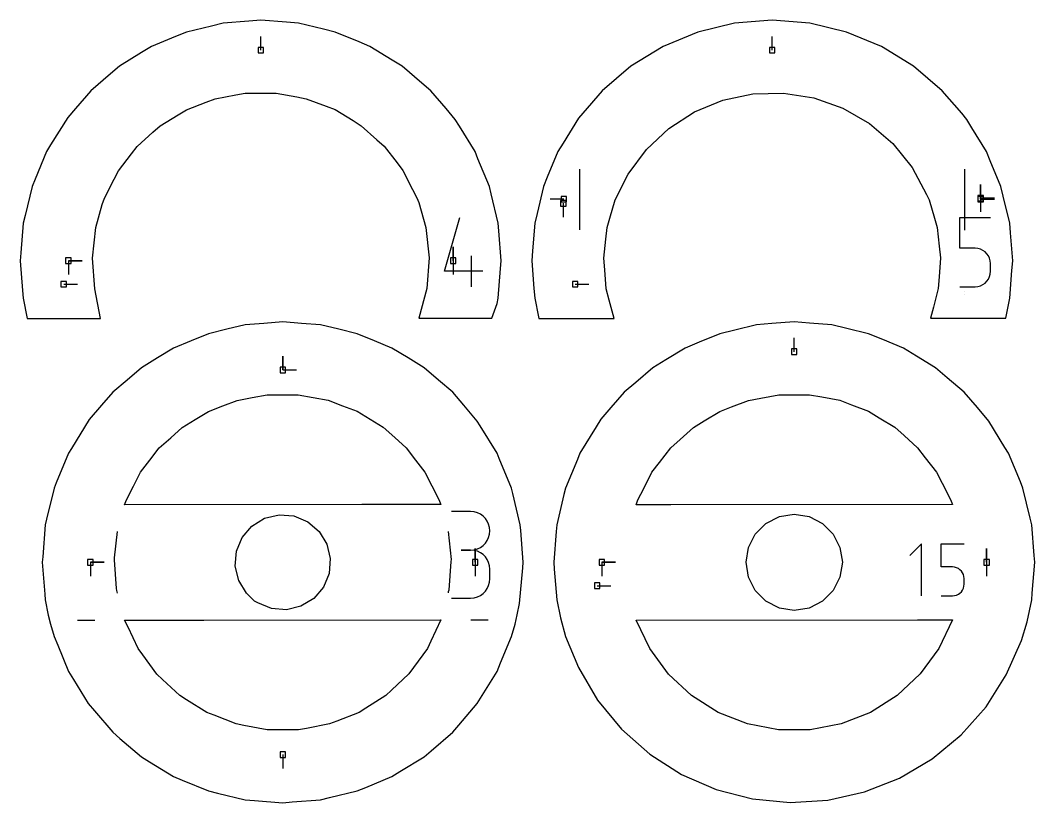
# Model space of a CAD drawing. Extents: x 0 to 800, y 0 to 1000.
# Drawn here: x 112.7 to 218.2, y 783.9 to 865.2 of the extents above; entities that cross this region are included whole.
import ezdxf

# ---------------------------------------------------------------- set-up
doc = ezdxf.new("R2010")
doc.units = 0
doc.header["$MEASUREMENT"] = 0
for name, color, linetype in [('annotation', 7, 'Continuous'), ('boundary', 7, 'Continuous'), ('hole', 7, 'Continuous')]:
    doc.layers.add(name, color=color, linetype=linetype)

msp = doc.modelspace()

# ---------------------------------------------------------------- linework, layer by layer
at = {"layer": 'annotation', "color": 1}
for p, q in [((137.729367, 862.133903), (137.729367, 863.562653)), ((190.904368, 862.133903), (190.904368, 863.562653)), ((170.904373, 843.431943), (170.90437, 849.760921)), ((210.904351, 849.760955), (210.904352, 843.421963)), ((212.571243, 846.728438), (212.571243, 848.157188)), ((212.571243, 846.728438), (212.571243, 848.157188)), ((212.571243, 848.157188), (212.571243, 846.728438)), ((212.571243, 846.728438), (212.571243, 848.157188)), ((212.571243, 848.157188), (212.571243, 846.728438)), ((212.571243, 846.633188), (212.571243, 848.061938)), ((212.571243, 846.633188), (212.571243, 848.061938)), ((212.571243, 848.061938), (212.571243, 846.633188)), ((169.237493, 846.633188), (167.808743, 846.633188)), ((169.184868, 846.204563), (169.184868, 844.775813)), ((212.571243, 846.728438), (213.999993, 846.728438)), ((212.571243, 846.728438), (213.999993, 846.728438)), ((213.999993, 846.728438), (212.571243, 846.728438)), ((212.571243, 846.728438), (212.571243, 845.299688)), ((212.571243, 846.633188), (213.999993, 846.633188)), ((156.825228, 839.134656), (158.421976, 844.734564)), ((210.400318, 841.527972), (210.400318, 844.734564)), ((210.400318, 844.734564), (213.59833, 844.734564)), ((157.729368, 840.235176), (157.729368, 841.663926)), ((157.729368, 840.235176), (157.729368, 841.663926)), ((157.729368, 841.663926), (157.729368, 840.235176)), ((159.624956, 837.533844), (159.624956, 840.731856)), ((211.999324, 841.527972), (210.400318, 841.527972)), ((212.286433, 841.502307), (211.999324, 841.527972)), ((212.556788, 841.42829), (212.286433, 841.502307)), ((212.805843, 841.310382), (212.556788, 841.42829)), ((213.029053, 841.153049), (212.805843, 841.310382)), ((213.221871, 840.960754), (213.029053, 841.153049)), ((213.379754, 840.73796), (213.221871, 840.960754)), ((213.498155, 840.489131), (213.379754, 840.73796)), ((117.729367, 840.235176), (119.158117, 840.235176)), ((117.729367, 840.235176), (119.158117, 840.235176)), ((119.158117, 840.235176), (117.729367, 840.235176)), ((117.729367, 840.235176), (117.729367, 838.806426)), ((157.729368, 840.235176), (157.729367, 838.806426)), ((213.572529, 840.218731), (213.498155, 840.489131)), ((213.59833, 839.931224), (213.572529, 840.218731)), ((213.59833, 839.134656), (213.59833, 839.931224)), ((213.59833, 839.931224), (213.59833, 839.931224)), ((160.82342, 839.134656), (156.825228, 839.134656)), ((213.379654, 838.326866), (213.498103, 838.576235)), ((213.498103, 838.576235), (213.572514, 838.847009)), ((213.572514, 838.847009), (213.59833, 839.134656)), ((117.245107, 837.798432), (118.673857, 837.798432)), ((170.420108, 837.798432), (171.848858, 837.798432)), ((210.400318, 837.533844), (211.999324, 837.533844)), ((211.999324, 837.533844), (212.286315, 837.559647)), ((211.999324, 837.533844), (211.999324, 837.533844)), ((212.286315, 837.559647), (212.556606, 837.634039)), ((212.556606, 837.634039), (212.805642, 837.752487)), ((212.805642, 837.752487), (213.028867, 837.910461)), ((213.028867, 837.910461), (213.221723, 838.103431)), ((213.221723, 838.103431), (213.379654, 838.326866)), ((210.904352, 837.045666), (210.904352, 837.045665)), ((210.904352, 836.751836), (210.904352, 836.751836)), ((193.191403, 830.768693), (193.191403, 832.197443)), ((140.016403, 828.869965), (140.016403, 830.298715)), ((140.016403, 828.869965), (140.016403, 830.298715)), ((140.016403, 830.298715), (140.016403, 828.869965)), ((140.016403, 828.869965), (141.445153, 828.869965)), ((159.548477, 814.141301), (157.54972, 814.141301)), ((159.907959, 814.109034), (159.548477, 814.141301)), ((160.246218, 814.016048), (159.907959, 814.109034)), ((160.55763, 813.86806), (160.246218, 814.016048)), ((160.836567, 813.670789), (160.55763, 813.86806)), ((161.077405, 813.429956), (160.836567, 813.670789)), ((161.274516, 813.151277), (161.077405, 813.429956)), ((161.422276, 812.840474), (161.274516, 813.151277)), ((122.538902, 809.329775), (122.831828, 812.060954)), ((157.197623, 812.078978), (157.514087, 809.157383)), ((161.515057, 812.503264), (161.422276, 812.840474)), ((161.547235, 812.145366), (161.515057, 812.503264)), ((161.515057, 811.785788), (161.547235, 812.145366)), ((161.547235, 812.145366), (161.547235, 812.145366)), ((161.077405, 810.856099), (161.274516, 811.135482)), ((161.274516, 811.135482), (161.422276, 811.447269)), ((161.422276, 811.447269), (161.515057, 811.785788)), ((159.548477, 810.143786), (158.547687, 810.143786)), ((158.547687, 810.143786), (159.548477, 810.143786)), ((159.548477, 810.143786), (159.907959, 810.17606)), ((159.907959, 810.111519), (159.548477, 810.143786)), ((159.548477, 810.143786), (159.548477, 810.143786)), ((159.907959, 810.17606), (160.246218, 810.269101)), ((160.246218, 810.018533), (159.907959, 810.111519)), ((160.016403, 808.869965), (160.016403, 810.298715)), ((160.016403, 808.869965), (160.016403, 810.298715)), ((160.016403, 810.298715), (160.016403, 808.869965)), ((160.246218, 810.269101), (160.55763, 810.417236)), ((160.55763, 809.870545), (160.246218, 810.018533)), ((160.55763, 810.417236), (160.836567, 810.614793)), ((160.836567, 810.614793), (161.077405, 810.856099)), ((206.424579, 810.788907), (205.223969, 809.587959)), ((206.424579, 805.388367), (206.424579, 810.788907)), ((208.449612, 808.383963), (208.449612, 810.788907)), ((208.449612, 810.788907), (210.848121, 810.788907)), ((213.191403, 808.869965), (213.191403, 810.298715)), ((213.191403, 808.869965), (213.191403, 810.298715)), ((213.191403, 810.298715), (213.191403, 808.869965)), ((122.518482, 809.139072), (122.538902, 809.329775)), ((122.746884, 806.142704), (122.518482, 809.139072)), ((157.499664, 808.966158), (157.274365, 805.969621)), ((157.514087, 809.157383), (157.499664, 808.966158)), ((160.836567, 809.673274), (160.55763, 809.870545)), ((161.077405, 809.432441), (160.836567, 809.673274)), ((161.274516, 809.153762), (161.077405, 809.432441)), ((161.422276, 808.842959), (161.274516, 809.153762)), ((120.016403, 808.869965), (121.445153, 808.869965)), ((120.016403, 808.869965), (121.445153, 808.869965)), ((121.445153, 808.869965), (120.016403, 808.869965)), ((120.016403, 808.869965), (120.016403, 807.441215)), ((160.016403, 808.869965), (160.016403, 807.441215)), ((161.515057, 808.505749), (161.422276, 808.842959)), ((161.547235, 808.147851), (161.515057, 808.505749)), ((161.547235, 807.147061), (161.547235, 808.147851)), ((161.547235, 808.147851), (161.547235, 808.147851)), ((173.191403, 808.869965), (174.620153, 808.869965)), ((173.191403, 808.869965), (174.620153, 808.869965)), ((174.620153, 808.869965), (173.191403, 808.869965)), ((173.191403, 808.869965), (173.191403, 807.441215)), ((209.648866, 808.383963), (208.449612, 808.383963)), ((209.864198, 808.364715), (209.648866, 808.383963)), ((210.066964, 808.309202), (209.864198, 808.364715)), ((210.253756, 808.220771), (210.066964, 808.309202)), ((210.421163, 808.102771), (210.253756, 808.220771)), ((210.565777, 807.95855), (210.421163, 808.102771)), ((210.684189, 807.791454), (210.565777, 807.95855)), ((213.191403, 808.869965), (213.191403, 807.441215)), ((161.422276, 806.451725), (161.515057, 806.789014)), ((161.515057, 806.789014), (161.547235, 807.147061)), ((210.772989, 807.604833), (210.684189, 807.791454)), ((210.82877, 807.402033), (210.772989, 807.604833)), ((210.848121, 807.186402), (210.82877, 807.402033)), ((210.848121, 806.588976), (210.848121, 807.186402)), ((210.848121, 807.186402), (210.848121, 807.186402)), ((122.761448, 805.951499), (122.746884, 806.142704)), ((122.838436, 805.660957), (122.761448, 805.951499)), ((157.22541, 805.784162), (157.19766, 805.678977)), ((157.274365, 805.969621), (157.22541, 805.784162)), ((160.836567, 805.621451), (161.077405, 805.862238)), ((161.077405, 805.862238), (161.274516, 806.140898)), ((161.274516, 806.140898), (161.422276, 806.451725)), ((172.707143, 806.433221), (174.135893, 806.433221)), ((210.421023, 805.67083), (210.565665, 805.815557)), ((210.565665, 805.815557), (210.684113, 805.983134)), ((210.684113, 805.983134), (210.77295, 806.170161)), ((210.77295, 806.170161), (210.828759, 806.373241)), ((210.828759, 806.373241), (210.848121, 806.588976)), ((157.54972, 805.151126), (159.548477, 805.151126)), ((159.548477, 805.151126), (159.907959, 805.183373)), ((159.548477, 805.151126), (159.548477, 805.151126)), ((159.907959, 805.183373), (160.246218, 805.276314)), ((160.246218, 805.276314), (160.55763, 805.424241)), ((160.55763, 805.424241), (160.836567, 805.621451)), ((208.449612, 805.388367), (209.648866, 805.388367)), ((209.648866, 805.388367), (209.864109, 805.40772)), ((209.648866, 805.388367), (209.648866, 805.388367)), ((209.864109, 805.40772), (210.066828, 805.463513)), ((210.066828, 805.463513), (210.253605, 805.552349)), ((210.253605, 805.552349), (210.421023, 805.67083)), ((118.662018, 802.858795), (120.479813, 802.859752)), ((159.55927, 802.880219), (161.37664, 802.881177)), ((140.016403, 788.869965), (140.016403, 787.441215))]:
    msp.add_line(p, q, dxfattribs=at)
at = {"layer": 'boundary', "color": 5}
for p, q in [((133.818506, 864.927387), (132.623276, 864.640437)), ((136.503964, 865.138735), (133.818506, 864.927387)), ((137.729367, 865.235176), (136.503964, 865.138735)), ((140.414826, 865.023827), (137.729367, 865.235176)), ((141.640229, 864.927387), (140.414826, 865.023827)), ((144.259562, 864.29854), (141.640229, 864.927387)), ((186.993506, 864.927387), (183.178944, 864.011591)), ((190.904368, 865.235176), (186.993506, 864.927387)), ((194.815229, 864.927387), (190.904368, 865.235176)), ((198.629792, 864.011591), (194.815229, 864.927387)), ((130.003943, 864.011591), (128.868317, 863.541199)), ((132.623276, 864.640437), (130.003943, 864.011591)), ((145.454791, 864.011591), (144.259562, 864.29854)), ((147.943504, 862.980732), (145.454791, 864.011591)), ((183.178944, 864.011591), (179.554605, 862.510341)), ((202.254131, 862.510341), (198.629792, 864.011591)), ((128.868317, 863.541199), (126.379604, 862.510341)), ((149.07913, 862.510341), (147.943504, 862.980732)), ((125.331546, 861.868089), (123.034737, 860.460602)), ((126.379604, 862.510341), (125.331546, 861.868089)), ((151.375939, 861.102854), (149.07913, 862.510341)), ((179.554605, 862.510341), (176.209737, 860.460602)), ((205.598998, 860.460602), (202.254131, 862.510341)), ((152.423998, 860.460602), (151.375939, 861.102854)), ((122.100051, 859.662306), (120.051698, 857.912847)), ((123.034737, 860.460602), (122.100051, 859.662306)), ((154.472352, 858.711144), (152.423998, 860.460602)), ((176.209737, 860.460602), (173.226698, 857.912847)), ((208.582038, 857.912847), (205.598998, 860.460602)), ((155.407037, 857.912847), (154.472352, 858.711144)), ((120.051698, 857.912847), (118.457031, 856.07418)), ((132.978682, 857.078007), (135.136979, 857.478457)), ((135.136979, 857.478457), (136.121832, 857.661186)), ((136.121832, 857.661186), (138.316963, 857.662337)), ((138.316963, 857.662337), (139.318625, 857.662862)), ((139.318625, 857.662862), (141.47734, 857.264679)), ((157.001704, 856.07418), (155.407037, 857.912847)), ((173.226698, 857.912847), (171.19853, 855.574348)), ((185.775631, 856.932946), (188.8987, 857.587317)), ((188.8987, 857.587317), (192.088698, 857.66265)), ((192.088698, 857.66265), (195.239176, 857.156434)), ((210.610206, 855.574348), (208.582038, 857.912847)), ((129.994062, 855.93279), (132.043501, 856.719172)), ((132.043501, 856.719172), (132.978682, 857.078007)), ((141.47734, 857.264679), (142.462385, 857.082983)), ((142.462385, 857.082983), (144.512648, 856.298748)), ((182.823706, 855.721378), (185.775631, 856.932946)), ((195.239176, 857.156434), (198.245001, 856.085557)), ((118.457031, 856.07418), (117.658735, 855.139494)), ((127.267566, 854.263747), (129.13976, 855.409823)), ((129.13976, 855.409823), (129.994062, 855.93279)), ((144.512648, 856.298748), (145.448205, 855.940893)), ((145.448205, 855.940893), (147.3216, 854.796779)), ((157.954792, 854.929806), (157.001704, 856.07418)), ((171.19853, 855.574348), (170.763316, 855.044102)), ((180.141431, 853.993037), (182.823706, 855.721378)), ((198.245001, 856.085557), (201.005872, 854.485758)), ((211.129793, 854.929806), (210.610206, 855.574348)), ((117.658735, 855.139494), (115.87645, 852.27398)), ((126.522652, 853.594097), (127.267566, 854.263747)), ((147.3216, 854.796779), (148.17645, 854.274708)), ((148.17645, 854.274708), (149.81046, 852.808895)), ((158.377038, 854.240763), (157.954792, 854.929806)), ((170.763316, 855.044102), (169.166236, 852.461293)), ((201.005872, 854.485758), (203.429657, 852.410422)), ((211.666824, 854.053451), (211.129793, 854.929806)), ((124.89018, 852.126568), (126.522652, 853.594097)), ((160.004531, 851.584937), (158.377038, 854.240763)), ((177.818314, 851.805596), (180.141431, 853.993037)), ((213.179531, 851.584937), (211.666824, 854.053451)), ((115.87645, 852.27398), (115.454204, 851.584937)), ((149.81046, 852.808895), (150.556077, 852.140029)), ((150.556077, 852.140029), (151.896178, 850.401429)), ((169.166236, 852.461293), (168.629204, 851.584937)), ((203.429657, 852.410422), (205.435478, 849.928799)), ((115.454204, 851.584937), (114.262213, 848.707215)), ((122.941232, 849.592584), (124.27951, 851.332586)), ((124.27951, 851.332586), (124.89018, 852.126568)), ((160.313788, 850.838324), (160.004531, 851.584937)), ((168.629204, 851.584937), (167.521283, 848.910178)), ((175.931873, 849.232059), (177.818314, 851.805596)), ((213.572858, 850.635361), (213.179531, 851.584937)), ((151.896178, 850.401429), (152.50768, 849.608087)), ((161.505779, 847.960602), (160.313788, 850.838324)), ((214.68078, 847.960602), (213.572858, 850.635361)), ((122.485184, 848.70076), (122.941232, 849.592584)), ((152.50768, 849.608087), (153.509154, 847.654716)), ((174.585209, 846.548821), (175.931873, 849.232059)), ((205.435478, 849.928799), (206.956399, 847.123702)), ((113.952956, 847.960602), (113.225812, 844.931839)), ((114.262213, 848.707215), (113.952956, 847.960602)), ((121.485761, 846.74634), (122.485184, 848.70076)), ((161.694433, 847.174802), (161.505779, 847.960602)), ((167.127956, 847.960602), (166.452097, 845.145455)), ((167.521283, 848.910178), (167.127956, 847.960602)), ((214.920719, 846.961187), (214.68078, 847.960602)), ((153.509154, 847.654716), (153.966137, 846.763372)), ((162.421577, 844.146039), (161.694433, 847.174802)), ((206.956399, 847.123702), (207.216896, 846.565933)), ((215.596577, 844.146039), (214.920719, 846.961187)), ((120.572336, 843.682819), (121.244065, 846.073931)), ((121.244065, 846.073931), (121.485761, 846.74634)), ((153.966137, 846.763372), (154.15354, 846.274972)), ((154.15354, 846.274972), (154.882773, 843.700813)), ((174.018886, 844.649439), (174.585209, 846.548821)), ((207.216896, 846.565933), (207.78521, 844.667148)), ((113.225812, 844.931839), (113.037158, 844.146039)), ((166.452097, 845.145455), (166.212158, 844.146039)), ((113.037158, 844.146039), (112.792772, 841.040814)), ((154.882773, 843.700813), (155.227005, 840.52261)), ((162.484982, 843.340401), (162.421577, 844.146039)), ((166.212158, 844.146039), (165.985009, 841.259822)), ((173.747336, 843.682819), (174.018886, 844.649439)), ((207.78521, 844.667148), (208.057774, 843.700813)), ((208.057774, 843.700813), (208.271197, 841.730328)), ((215.677218, 843.121393), (215.596577, 844.146039)), ((120.231438, 840.504258), (120.572336, 843.682819)), ((162.729368, 840.235176), (162.484982, 843.340401)), ((173.617795, 842.474965), (173.747336, 843.682819)), ((215.904368, 840.235176), (215.677218, 843.121393)), ((173.406438, 840.504258), (173.617795, 842.474965)), ((208.271197, 841.730328), (208.402005, 840.52261)), ((112.792772, 841.040814), (112.729367, 840.235176)), ((165.985009, 841.259822), (165.904368, 840.235176)), ((112.729367, 840.235176), (112.973753, 837.12995)), ((120.47444, 837.316712), (120.231438, 840.504258)), ((155.227005, 840.52261), (154.987347, 837.334814)), ((162.665963, 839.429538), (162.729368, 840.235176)), ((165.904368, 840.235176), (166.131517, 837.348959)), ((173.498779, 839.29299), (173.406438, 840.504258)), ((208.402005, 840.52261), (208.253417, 838.546177)), ((215.823727, 839.21053), (215.904368, 840.235176)), ((162.421577, 836.324312), (162.665963, 839.429538)), ((173.64944, 837.316712), (173.498779, 839.29299)), ((208.253417, 838.546177), (208.162347, 837.334814)), ((215.596577, 836.324312), (215.823727, 839.21053)), ((112.973753, 837.12995), (113.037158, 836.324312)), ((113.037158, 836.324312), (113.460001, 834.238214)), ((121.079402, 834.226444), (120.47444, 837.316712)), ((154.987347, 837.334814), (154.171794, 834.2438)), ((162.313493, 835.789636), (162.421577, 836.324312)), ((166.131517, 837.348959), (166.212158, 836.324312)), ((166.212158, 836.324312), (166.605179, 834.385344)), ((173.960582, 836.142452), (173.64944, 837.316712)), ((208.162347, 837.334814), (207.656705, 835.418386)), ((215.459111, 835.644288), (215.596577, 836.324312)), ((161.745486, 834.247767), (162.313493, 835.789636)), ((174.468233, 834.226557), (173.960582, 836.142452)), ((207.656705, 835.418386), (207.346795, 834.2438)), ((215.176832, 834.247901), (215.459111, 835.644288)), ((113.460001, 834.238214), (113.463196, 834.22245)), ((113.463196, 834.22245), (121.079402, 834.226444)), ((154.171794, 834.2438), (161.745486, 834.247767)), ((166.605179, 834.385344), (166.638197, 834.22245)), ((166.638197, 834.22245), (169.283222, 834.223836)), ((169.283222, 834.223836), (172.258638, 834.225396)), ((172.258638, 834.225396), (174.468233, 834.226557)), ((207.346795, 834.2438), (209.552489, 834.244957)), ((209.552489, 834.244957), (212.527905, 834.246515)), ((212.527905, 834.246515), (214.647047, 834.247624)), ((214.647047, 834.247624), (215.176832, 834.247901)), ((136.105541, 833.562176), (134.19826, 833.104278)), ((138.060972, 833.716071), (136.105541, 833.562176)), ((140.016403, 833.869965), (138.060972, 833.716071)), ((141.971834, 833.716071), (140.016403, 833.869965)), ((143.927265, 833.562176), (141.971834, 833.716071)), ((145.834546, 833.104278), (143.927265, 833.562176)), ((189.280542, 833.562176), (187.017234, 833.018804)), ((190.870959, 833.687344), (189.280542, 833.562176)), ((193.191403, 833.869965), (190.870959, 833.687344)), ((194.78182, 833.744798), (193.191403, 833.869965)), ((197.102265, 833.562176), (194.78182, 833.744798)), ((198.65352, 833.189752), (197.102265, 833.562176)), ((200.916827, 832.64638), (198.65352, 833.189752)), ((132.290979, 832.64638), (130.478809, 831.895755)), ((134.19826, 833.104278), (132.290979, 832.64638)), ((147.741827, 832.64638), (145.834546, 833.104278)), ((149.553996, 831.895755), (147.741827, 832.64638)), ((185.465979, 832.64638), (183.315538, 831.755638)), ((187.017234, 833.018804), (185.465979, 832.64638)), ((202.390725, 832.035872), (200.916827, 832.64638)), ((128.66664, 831.14513), (126.994206, 830.120261)), ((130.478809, 831.895755), (128.66664, 831.14513)), ((151.366166, 831.14513), (149.553996, 831.895755)), ((153.0386, 830.120261), (151.366166, 831.14513)), ((181.84164, 831.14513), (179.857019, 829.928952)), ((183.315538, 831.755638), (181.84164, 831.14513)), ((204.541166, 831.14513), (202.390725, 832.035872)), ((205.901412, 830.31157), (204.541166, 831.14513)), ((126.994206, 830.120261), (125.321772, 829.095392)), ((154.711034, 829.095392), (153.0386, 830.120261)), ((207.886034, 829.095392), (205.901412, 830.31157)), ((125.321772, 829.095392), (123.830253, 827.821514)), ((156.202553, 827.821514), (154.711034, 829.095392)), ((178.496773, 829.095392), (176.726836, 827.583723)), ((179.857019, 829.928952), (178.496773, 829.095392)), ((209.099136, 828.059305), (207.886034, 829.095392)), ((210.869073, 826.547636), (209.099136, 828.059305)), ((123.830253, 827.821514), (122.338733, 826.547636)), ((157.694073, 826.547636), (156.202553, 827.821514)), ((176.726836, 827.583723), (175.513733, 826.547636)), ((122.338733, 826.547636), (121.177568, 825.208801)), ((158.855238, 825.208801), (157.694073, 826.547636)), ((175.513733, 826.547636), (174.135818, 824.958885)), ((212.246989, 824.958885), (210.869073, 826.547636)), ((121.177568, 825.208801), (119.903691, 823.717281)), ((160.241828, 823.564596), (158.855238, 825.208801)), ((174.135818, 824.958885), (173.099731, 823.745782)), ((213.416828, 823.564596), (212.246989, 824.958885)), ((119.903691, 823.717281), (118.0487, 820.721457)), ((173.099731, 823.745782), (172.601125, 822.969209)), ((160.549289, 823.062865), (160.241828, 823.564596)), ((162.291566, 820.219727), (160.549289, 823.062865)), ((172.601125, 822.969209), (170.91624, 820.219727)), ((215.101713, 820.815113), (213.416828, 823.564596)), ((118.0487, 820.721457), (117.741239, 820.219727)), ((215.466567, 820.219727), (215.101713, 820.815113)), ((117.741239, 820.219727), (116.465178, 817.139042)), ((162.516754, 819.676076), (162.291566, 820.219727)), ((163.792815, 816.595391), (162.516754, 819.676076)), ((170.649018, 819.574595), (169.414991, 816.595391)), ((170.91624, 820.219727), (170.649018, 819.574595)), ((216.700593, 817.240523), (215.466567, 820.219727)), ((116.239991, 816.595391), (115.461563, 813.353013)), ((116.465178, 817.139042), (116.239991, 816.595391)), ((163.930184, 816.023207), (163.792815, 816.595391)), ((169.414991, 816.595391), (169.25198, 815.916399)), ((216.967815, 816.595391), (216.700593, 817.240523)), ((217.720601, 813.459821), (216.967815, 816.595391)), ((164.708612, 812.780829), (163.930184, 816.023207)), ((169.25198, 815.916399), (168.499194, 812.780829)), ((115.461563, 813.353013), (115.324193, 812.780829)), ((217.883613, 812.780829), (217.720601, 813.459821)), ((115.324193, 812.780829), (115.062571, 809.456595)), ((164.754781, 812.194199), (164.708612, 812.780829)), ((165.016403, 808.869965), (164.754781, 812.194199)), ((168.444407, 812.084695), (168.191403, 808.869965)), ((168.499194, 812.780829), (168.444407, 812.084695)), ((218.136617, 809.566099), (217.883613, 812.780829)), ((115.062571, 809.456595), (115.016403, 808.869965)), ((218.191403, 808.869965), (218.136617, 809.566099)), ((115.016403, 808.869965), (115.278025, 805.545731)), ((164.62991, 804.569775), (164.970234, 808.283336)), ((164.970234, 808.283336), (165.016403, 808.869965)), ((168.191403, 808.869965), (168.24619, 808.173831)), ((168.24619, 808.173831), (168.499194, 804.959102)), ((217.9384, 805.655235), (218.191403, 808.869965)), ((115.278025, 805.545731), (115.324193, 804.959102)), ((115.324193, 804.959102), (115.643722, 803.382705)), ((168.499194, 804.959102), (168.878368, 803.088444)), ((217.409302, 802.691494), (217.883613, 804.959102)), ((217.883613, 804.959102), (217.9384, 805.655235)), ((164.393804, 803.401794), (164.62991, 804.569775)), ((115.643722, 803.382705), (115.872672, 802.429065)), ((164.164854, 802.448153), (164.393804, 803.401794)), ((168.878368, 803.088444), (169.414992, 801.144541)), ((216.802678, 800.745864), (217.409302, 802.691494)), ((115.872672, 802.429065), (116.239991, 801.144541)), ((163.792815, 801.144541), (164.164854, 802.448153)), ((116.239991, 801.144541), (116.615304, 800.238456)), ((162.666879, 798.426289), (163.792815, 801.144541)), ((169.414992, 801.144541), (170.751102, 797.918881)), ((215.241096, 797.152268), (216.802678, 800.745864)), ((116.615304, 800.238456), (117.741239, 797.520204)), ((162.291566, 797.520204), (162.666879, 798.426289)), ((117.741239, 797.520204), (118.253675, 796.683986)), ((160.754263, 795.011553), (162.291566, 797.520204)), ((170.751102, 797.918881), (172.740507, 794.54327)), ((118.253675, 796.683986), (119.790978, 794.175335)), ((213.136575, 793.8472), (215.241096, 797.152268)), ((119.790978, 794.175335), (120.427917, 793.429574)), ((158.331012, 791.938055), (160.241828, 794.175335)), ((160.241828, 794.175335), (160.754263, 795.011553)), ((172.740507, 794.54327), (175.233481, 791.520428)), ((120.427917, 793.429574), (122.338733, 791.192294)), ((210.540939, 790.912041), (213.136575, 793.8472)), ((122.338733, 791.192294), (123.084494, 790.555355)), ((155.456794, 789.28148), (157.694073, 791.192294)), ((157.694073, 791.192294), (158.331012, 791.938055)), ((175.233481, 791.520428), (178.168639, 788.924794)), ((123.084494, 790.555355), (125.321772, 788.644542)), ((207.518099, 788.419071), (210.540939, 790.912041)), ((154.711034, 788.644542), (155.456794, 789.28148)), ((178.168639, 788.924794), (181.473705, 786.820274)), ((125.321772, 788.644542), (126.15799, 788.132107)), ((126.15799, 788.132107), (128.66664, 786.594803)), ((152.202383, 787.107238), (154.711034, 788.644542)), ((204.142489, 786.429666), (207.518099, 788.419071)), ((151.366166, 786.594803), (152.202383, 787.107238)), ((181.473705, 786.820274), (185.067302, 785.258691)), ((128.66664, 786.594803), (129.572725, 786.21949)), ((129.572725, 786.21949), (132.290979, 785.093553)), ((148.647912, 785.468866), (151.366166, 786.594803)), ((200.497226, 784.992816), (204.142489, 786.429666)), ((132.290979, 785.093553), (133.24462, 784.864604)), ((133.24462, 784.864604), (136.105541, 784.177757)), ((144.880906, 784.406706), (147.741827, 785.093553)), ((147.741827, 785.093553), (148.647912, 785.468866)), ((185.067302, 785.258691), (188.86094, 784.278495)), ((196.67207, 784.1439), (200.497226, 784.992816)), ((136.105541, 784.177757), (137.083258, 784.100809)), ((137.083258, 784.100809), (140.016403, 783.869965)), ((140.016403, 783.869965), (140.994119, 783.946913)), ((140.994119, 783.946913), (143.927265, 784.177757)), ((143.927265, 784.177757), (144.880906, 784.406706)), ((188.86094, 784.278495), (192.761209, 783.903822)), ((192.761209, 783.903822), (196.67207, 784.1439))]:
    msp.add_line(p, q, dxfattribs=at)
at = {"layer": 'hole', "color": 5}
for p, q in [((138.015117, 862.419653), (137.443617, 862.419653)), ((137.443617, 862.419653), (137.443617, 861.848153)), ((137.443617, 861.848153), (138.015117, 861.848153)), ((138.015117, 861.848153), (138.015117, 862.419653)), ((191.190118, 862.419653), (190.618618, 862.419653)), ((190.618618, 862.419653), (190.618618, 861.848153)), ((190.618618, 861.848153), (191.190118, 861.848153)), ((191.190118, 861.848153), (191.190118, 862.419653)), ((169.523243, 846.918938), (168.951743, 846.918938)), ((168.951743, 846.918938), (168.951743, 846.347438)), ((169.523243, 846.347438), (169.523243, 846.918938)), ((212.856993, 847.014188), (212.285493, 847.014188)), ((212.285493, 847.014188), (212.285493, 846.442688)), ((212.856993, 846.918938), (212.285493, 846.918938)), ((212.285493, 846.918938), (212.285493, 846.347438)), ((212.856993, 846.442688), (212.856993, 847.014188)), ((212.856993, 846.347438), (212.856993, 846.918938)), ((169.470618, 846.490313), (168.899118, 846.490313)), ((168.899118, 846.490313), (168.899118, 845.918813)), ((168.899118, 845.918813), (169.470618, 845.918813)), ((168.951743, 846.347438), (169.523243, 846.347438)), ((169.470618, 845.918813), (169.470618, 846.490313)), ((212.285493, 846.442688), (212.856993, 846.442688)), ((212.285493, 846.347438), (212.856993, 846.347438)), ((118.015117, 840.520926), (117.443617, 840.520926)), ((117.443617, 840.520926), (117.443617, 839.949426)), ((117.443617, 839.949426), (118.015117, 839.949426)), ((118.015117, 839.949426), (118.015117, 840.520926)), ((158.015118, 840.520926), (157.443618, 840.520926)), ((157.443618, 840.520926), (157.443618, 839.949426)), ((157.443618, 839.949426), (158.015118, 839.949426)), ((158.015118, 839.949426), (158.015118, 840.520926)), ((117.530857, 838.084182), (116.959357, 838.084182)), ((116.959357, 838.084182), (116.959357, 837.512682)), ((116.959357, 837.512682), (117.530857, 837.512682)), ((117.530857, 837.512682), (117.530857, 838.084182)), ((170.705858, 838.084182), (170.134358, 838.084182)), ((170.134358, 838.084182), (170.134358, 837.512682)), ((170.134358, 837.512682), (170.705858, 837.512682)), ((170.705858, 837.512682), (170.705858, 838.084182)), ((193.477153, 831.054443), (192.905653, 831.054443)), ((192.905653, 831.054443), (192.905653, 830.482943)), ((193.477153, 830.482943), (193.477153, 831.054443)), ((192.905653, 830.482943), (193.477153, 830.482943)), ((140.302153, 829.155715), (139.730653, 829.155715)), ((139.730653, 829.155715), (139.730653, 828.584215)), ((140.302153, 828.584215), (140.302153, 829.155715)), ((139.730653, 828.584215), (140.302153, 828.584215)), ((135.265718, 825.712796), (136.837293, 826.004386)), ((136.837293, 826.004386), (138.408868, 826.295976)), ((138.408868, 826.295976), (140.007264, 826.296814)), ((140.007264, 826.296814), (141.605661, 826.297652)), ((141.605661, 826.297652), (143.177541, 826.007712)), ((143.177541, 826.007712), (144.749421, 825.717772)), ((188.440718, 825.712796), (189.718932, 825.949956)), ((189.718932, 825.949956), (191.583868, 826.295976)), ((191.583868, 826.295976), (192.883897, 826.296657)), ((192.883897, 826.296657), (194.780661, 826.297652)), ((194.780661, 826.297652), (196.059123, 826.061834)), ((196.059123, 826.061834), (197.924421, 825.717772)), ((132.281097, 824.567579), (133.773408, 825.140188)), ((133.773408, 825.140188), (135.265718, 825.712796)), ((144.749421, 825.717772), (146.24233, 825.146727)), ((146.24233, 825.146727), (147.73524, 824.575682)), ((185.456098, 824.567579), (186.669843, 825.033301)), ((186.669843, 825.033301), (188.440718, 825.712796)), ((197.924421, 825.717772), (199.138654, 825.253322)), ((199.138654, 825.253322), (200.910241, 824.575682)), ((129.554601, 822.898536), (130.917849, 823.733058)), ((130.917849, 823.733058), (132.281097, 824.567579)), ((147.73524, 824.575682), (149.099363, 823.74259)), ((149.099363, 823.74259), (150.463485, 822.909497)), ((183.838377, 823.57728), (185.456098, 824.567579)), ((200.910241, 824.575682), (202.019727, 823.8981)), ((202.019727, 823.8981), (203.638485, 822.909497)), ((128.365909, 821.829947), (129.554601, 822.898536)), ((150.463485, 822.909497), (151.653299, 821.842158)), ((181.319019, 821.630476), (182.729602, 822.898536)), ((182.729602, 822.898536), (183.838377, 823.57728)), ((203.638485, 822.909497), (204.6062, 822.041395)), ((127.177216, 820.761357), (128.365909, 821.829947)), ((151.653299, 821.842158), (152.843112, 820.774819)), ((180.352216, 820.761357), (181.319019, 821.630476)), ((204.6062, 822.041395), (206.018112, 820.774818)), ((126.202741, 819.494365), (127.177216, 820.761357)), ((152.843112, 820.774819), (153.818914, 819.508847)), ((179.19584, 819.25786), (180.352216, 820.761357)), ((206.018112, 820.774818), (206.811765, 819.745162)), ((125.228267, 818.227373), (126.202741, 819.494365)), ((153.818914, 819.508847), (154.794716, 818.242876)), ((206.811765, 819.745162), (207.969716, 818.242876)), ((178.403268, 818.227373), (179.19584, 819.25786)), ((124.500532, 816.804251), (125.228267, 818.227373)), ((154.794716, 818.242876), (155.523944, 816.820518)), ((177.539688, 816.538601), (178.403268, 818.227373)), ((207.969716, 818.242876), (208.562822, 817.086025)), ((123.772797, 815.381129), (124.500532, 816.804251)), ((155.523944, 816.820518), (156.253172, 815.398161)), ((176.947797, 815.381129), (177.539688, 816.538601)), ((208.562822, 817.086025), (209.428173, 815.398161)), ((123.573976, 814.861344), (123.772797, 815.381129)), ((156.253172, 815.398161), (156.452538, 814.878587)), ((176.748976, 814.861344), (176.947797, 815.381129)), ((209.428173, 815.398161), (209.627538, 814.878587)), ((148.232891, 814.874276), (123.573976, 814.861344)), ((156.452538, 814.878587), (148.232891, 814.874276)), ((180.365617, 814.86324), (176.748976, 814.861344)), ((209.627538, 814.878587), (180.365617, 814.86324)), ((136.800937, 812.638513), (138.122857, 813.447701)), ((138.122857, 813.447701), (139.630131, 813.808787)), ((139.630131, 813.808787), (141.175216, 813.68643)), ((141.175216, 813.68643), (142.606869, 813.092602)), ((190.252477, 812.915052), (191.646318, 813.62525)), ((191.646318, 813.62525), (193.191403, 813.869967)), ((193.191403, 813.869967), (194.736488, 813.62525)), ((194.736488, 813.62525), (196.13033, 812.915052)), ((135.793768, 811.460433), (136.800937, 812.638513)), ((142.606869, 813.092602), (143.784948, 812.085434)), ((143.784948, 812.085434), (144.594136, 810.763513)), ((189.146318, 811.808894), (190.252477, 812.915052)), ((196.13033, 812.915052), (197.236488, 811.808894)), ((135.199941, 810.02878), (135.793768, 811.460433)), ((188.436121, 810.415052), (189.146318, 811.808894)), ((197.236488, 811.808894), (197.946686, 810.415052)), ((135.077582, 808.483694), (135.199941, 810.02878)), ((144.594136, 810.763513), (144.955223, 809.256237)), ((188.191403, 808.869965), (188.436121, 810.415052)), ((197.946686, 810.415052), (198.191403, 808.869965)), ((120.302153, 809.155715), (119.730653, 809.155715)), ((119.730653, 809.155715), (119.730653, 808.584215)), ((120.302153, 808.584215), (120.302153, 809.155715)), ((144.955223, 809.256237), (144.832865, 807.711153)), ((160.302153, 809.155715), (159.730653, 809.155715)), ((159.730653, 809.155715), (159.730653, 808.584215)), ((160.302153, 808.584215), (160.302153, 809.155715)), ((173.477153, 809.155715), (172.905653, 809.155715)), ((172.905653, 809.155715), (172.905653, 808.584215)), ((173.477153, 808.584215), (173.477153, 809.155715)), ((213.477153, 809.155715), (212.905653, 809.155715)), ((212.905653, 809.155715), (212.905653, 808.584215)), ((213.477153, 808.584215), (213.477153, 809.155715)), ((119.730653, 808.584215), (120.302153, 808.584215)), ((135.43867, 806.976421), (135.077582, 808.483694)), ((159.730653, 808.584215), (160.302153, 808.584215)), ((172.905653, 808.584215), (173.477153, 808.584215)), ((188.436121, 807.324882), (188.191403, 808.869965)), ((198.191403, 808.869965), (197.946686, 807.324882)), ((212.905653, 808.584215), (213.477153, 808.584215)), ((136.247858, 805.654498), (135.43867, 806.976421)), ((144.832865, 807.711153), (144.239037, 806.2795)), ((189.146318, 805.931039), (188.436121, 807.324882)), ((197.946686, 807.324882), (197.236488, 805.931039)), ((144.239037, 806.2795), (143.231869, 805.101418)), ((172.992893, 806.718971), (172.421393, 806.718971)), ((172.421393, 806.718971), (172.421393, 806.147471)), ((172.421393, 806.147471), (172.992893, 806.147471)), ((172.992893, 806.147471), (172.992893, 806.718971)), ((190.252477, 804.824878), (189.146318, 805.931039)), ((197.236488, 805.931039), (196.130329, 804.824878)), ((137.077477, 804.824878), (136.247858, 805.654498)), ((137.425937, 804.647329), (137.077477, 804.824878)), ((143.231869, 805.101418), (141.909948, 804.292232)), ((191.646318, 804.114683), (190.252477, 804.824878)), ((196.130329, 804.824878), (194.736488, 804.114683)), ((138.85759, 804.053503), (137.425937, 804.647329)), ((140.402674, 803.931144), (138.85759, 804.053503)), ((141.909948, 804.292232), (140.402674, 803.931144)), ((193.191403, 803.869964), (191.646318, 804.114683)), ((194.736488, 804.114683), (193.191403, 803.869964)), ((123.580268, 802.861346), (131.799915, 802.865657)), ((123.933014, 802.120528), (123.580268, 802.861346)), ((131.799915, 802.865657), (156.45883, 802.87859)), ((156.45883, 802.87859), (155.402925, 800.655025)), ((176.755268, 802.861346), (206.01719, 802.876693)), ((178.166251, 799.898078), (176.755268, 802.861346)), ((206.01719, 802.876693), (209.63383, 802.87859)), ((209.63383, 802.87859), (208.225957, 799.913836)), ((124.991251, 799.898078), (123.933014, 802.120528)), ((155.402925, 800.655025), (155.050956, 799.913836)), ((125.476118, 799.236153), (124.991251, 799.898078)), ((155.050956, 799.913836), (153.598442, 797.926539)), ((180.105718, 797.250379), (178.166251, 799.898078)), ((208.225957, 799.913836), (206.28927, 797.264106)), ((126.930718, 797.250379), (125.476118, 799.236153)), ((153.598442, 797.926539), (153.11427, 797.264106)), ((127.530651, 796.690629), (126.930718, 797.250379)), ((129.330449, 795.011379), (127.530651, 796.690629)), ((153.11427, 797.264106), (151.316232, 795.582974)), ((182.50545, 795.011379), (180.105718, 797.250379)), ((206.28927, 797.264106), (203.891886, 795.022595)), ((151.316232, 795.582974), (150.716886, 795.022595)), ((130.024348, 794.573493), (129.330449, 795.011379)), ((132.106042, 793.259837), (130.024348, 794.573493)), ((150.716886, 795.022595), (148.636571, 793.706754)), ((185.281043, 793.259837), (182.50545, 795.011379)), ((203.891886, 795.022595), (201.118132, 793.268139)), ((132.8695, 792.959216), (132.106042, 793.259837)), ((147.943132, 793.268139), (145.653709, 792.363877)), ((148.636571, 793.706754), (147.943132, 793.268139)), ((188.334869, 792.057354), (185.281043, 793.259837)), ((201.118132, 793.268139), (198.065568, 792.062456)), ((135.159869, 792.057354), (132.8695, 792.959216)), ((135.966032, 791.904571), (135.159869, 792.057354)), ((144.890568, 792.062456), (142.472564, 791.601569)), ((145.653709, 792.363877), (144.890568, 792.062456)), ((191.559517, 791.446223), (188.334869, 792.057354)), ((198.065568, 792.062456), (194.841563, 791.447939)), ((138.384516, 791.446222), (135.966032, 791.904571)), ((139.205029, 791.446652), (138.384516, 791.446222)), ((141.666563, 791.447939), (139.205029, 791.446652)), ((142.472564, 791.601569), (141.666563, 791.447939)), ((194.841563, 791.447939), (191.559517, 791.446223)), ((140.302153, 789.155715), (139.730653, 789.155715)), ((139.730653, 789.155715), (139.730653, 788.584215)), ((140.302153, 788.584215), (140.302153, 789.155715)), ((139.730653, 788.584215), (140.302153, 788.584215))]:
    msp.add_line(p, q, dxfattribs=at)

doc.saveas('drawing.dxf')
